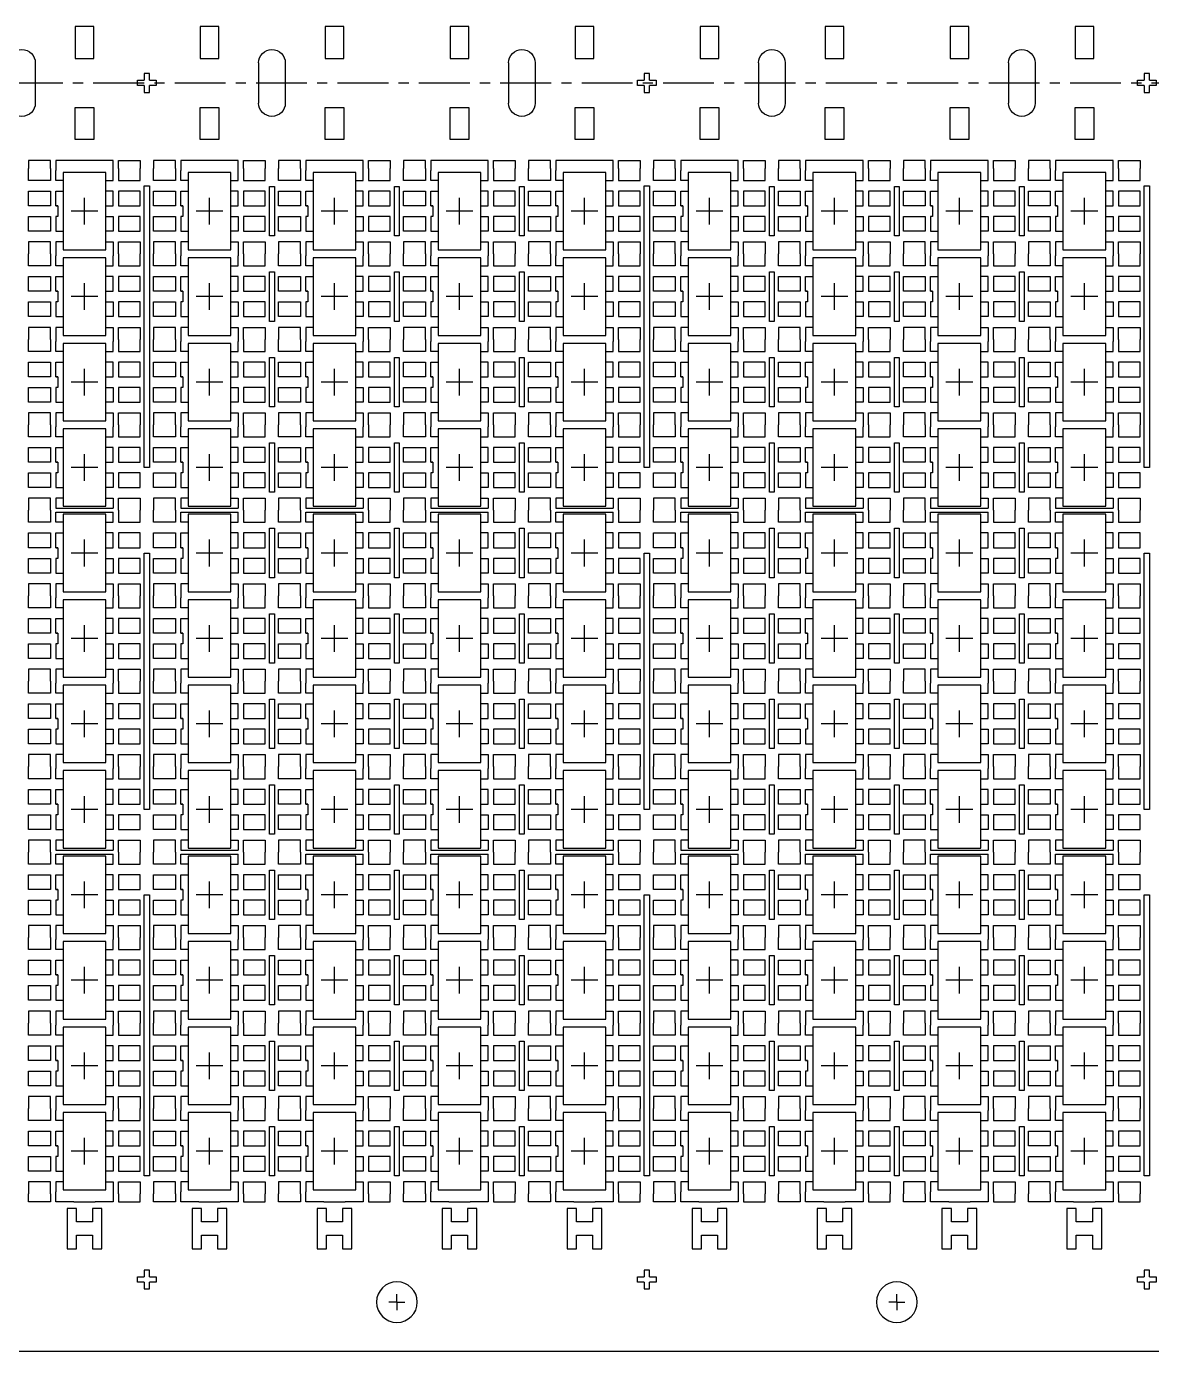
# Model space of a CAD drawing. Extents: x -578 to -250, y -99 to 32.
# Drawn here: x -529.04 to -486.92, y -83.13 to -33.52 of the extents above; entities that cross this region are included whole.
import ezdxf

# ---------------------------------------------------------------- set-up
doc = ezdxf.new("R2010")
doc.units = 0
doc.header["$LTSCALE"] = 5.080001
doc.header["$MEASUREMENT"] = 0
for name, pattern in [('CENTER', [0.6, 0.375, -0.075, 0.075, -0.075]), ('CENTER2', [1.125, 0.75, -0.125, 0.125, -0.125]), ('HIDDEN', [0.375, 0.25, -0.125])]:
    doc.linetypes.add(name, pattern=pattern)
doc.layers.get('0').update_dxf_attribs({"color": 20, "linetype": 'CONTINUOUS'})
for name, color, linetype in [('SH-01_CENTER', 2, 'CENTER2'), ('SH-01_NOTES', 3, 'CONTINUOUS'), ('SH-01_OBJECT', 7, 'CONTINUOUS'), ('SH-01_PKG', 5, 'HIDDEN')]:
    doc.layers.add(name, color=color, linetype=linetype)

# ---------------------------------------------------------------- blocks, each defined once
blk = doc.blocks.new('*U8')
at = {"layer": 'SH-01_CENTER', "linetype": 'Continuous'}
for p, q in [((0, -0.5), (0, 0.5)), ((-0.5, 0), (0.5, 0))]:
    blk.add_line(p, q, dxfattribs=at)
at = {"layer": 'SH-01_OBJECT', "linetype": 'Continuous'}
for p, q in [((1.075, 0.2), (1, 0.2)), ((1, 0.2), (1, -0.2))]:
    blk.add_line(p, q, dxfattribs=at)
at = {"layer": 'SH-01_OBJECT'}
for points in [[(-1.275, 1.6), (-1.275, 1.15), (-2.09, 1.15), (-2.09, 1.6)], [(-0.8, 1.15), (-1.075, 1.15), (-1.075, 1.525)], [(0.8, 1.15), (1.075, 1.15), (1.075, 1.525)], [(1.275, 1.6), (1.275, 1.15), (2.09, 1.15), (2.09, 1.6)], [(-0.8, 0.2), (-1.075, 0.2), (-1.075, 0.75), (-0.8, 0.75)], [(1, 0.2), (1.075, 0.2), (1.075, 0.75), (0.8, 0.75)], [(-0.8, -0.2), (-1.075, -0.2), (-1.075, -0.75), (-0.8, -0.75)], [(1, -0.2), (1.075, -0.2), (1.075, -0.75), (0.8, -0.75)], [(-1.275, -1.6), (-1.275, -1.15), (-2.09, -1.15), (-2.09, -1.6)], [(-0.8, -1.15), (-1.075, -1.15), (-1.075, -1.525)], [(0.8, -1.15), (1.075, -1.15), (1.075, -1.525)], [(1.275, -1.6), (1.275, -1.15), (2.09, -1.15), (2.09, -1.6)]]:
    blk.add_lwpolyline(points, dxfattribs=at)
at = {"layer": 'SH-01_OBJECT', "linetype": 'Continuous'}
for points in [[(-1.275, 0.2), (-2.09, 0.2), (-2.09, 0.75), (-1.275, 0.75)], [(1.275, 0.2), (2.09, 0.2), (2.09, 0.75), (1.275, 0.75)], [(-1.275, -0.75), (-2.09, -0.75), (-2.09, -0.2), (-1.275, -0.2)], [(1.275, -0.75), (2.09, -0.75), (2.09, -0.2), (1.275, -0.2)]]:
    blk.add_lwpolyline(points, close=True, dxfattribs=at)
at = {"layer": 'SH-01_PKG'}
blk.add_lwpolyline([(0.8, 1.45), (0.8, -1.45), (-0.8, -1.45), (-0.8, 1.45), (0.8, 1.45)], dxfattribs=at)
at = {"layer": 'SH-01_PKG', "linetype": 'ByBlock'}
blk.add_lwpolyline([(0.8, 1.45), (0.8, -1.45), (-0.8, -1.45), (-0.8, 1.45), (0.8, 1.45)], dxfattribs=at)
blk = doc.blocks.new('*U9')
at = {"layer": 'SH-01_OBJECT', "color": 0, "linetype": 'ByBlock', "lineweight": -2, "transparency": 16777216}
for p in [(224.64, 35.2), (229.32, 35.2), (234, 35.2), (238.68, 35.2), (243.36, 35.2), (248.04, 35.2), (252.72, 35.2), (257.4, 35.2), (262.08, 35.2), (224.64, 32), (229.32, 32), (234, 32), (238.68, 32), (243.36, 32), (248.04, 32), (252.72, 32), (257.4, 32), (262.08, 32), (224.64, 28.8), (229.32, 28.8), (234, 28.8), (238.68, 28.8), (243.36, 28.8), (248.04, 28.8), (252.72, 28.8), (257.4, 28.8), (262.08, 28.8), (224.64, 25.6), (229.32, 25.6), (234, 25.6), (238.68, 25.6), (243.36, 25.6), (248.04, 25.6), (252.72, 25.6), (257.4, 25.6), (262.08, 25.6), (224.64, 22.4), (229.32, 22.4), (234, 22.4), (238.68, 22.4), (243.36, 22.4), (248.04, 22.4), (252.72, 22.4), (257.4, 22.4), (262.08, 22.4), (224.64, 19.2), (229.32, 19.2), (234, 19.2), (238.68, 19.2), (243.36, 19.2), (248.04, 19.2), (252.72, 19.2), (257.4, 19.2), (262.08, 19.2), (224.64, 16), (229.32, 16), (234, 16), (238.68, 16), (243.36, 16), (248.04, 16), (252.72, 16), (257.4, 16), (262.08, 16), (224.64, 12.8), (229.32, 12.8), (234, 12.8), (238.68, 12.8), (243.36, 12.8), (248.04, 12.8), (252.72, 12.8), (257.4, 12.8), (262.08, 12.8), (224.64, 9.6), (229.32, 9.6), (234, 9.6), (238.68, 9.6), (243.36, 9.6), (248.04, 9.6), (252.72, 9.6), (257.4, 9.6), (262.08, 9.6), (224.64, 6.4), (229.32, 6.4), (234, 6.4), (238.68, 6.4), (243.36, 6.4), (248.04, 6.4), (252.72, 6.4), (257.4, 6.4), (262.08, 6.4), (224.64, 3.2), (229.32, 3.2), (234, 3.2), (238.68, 3.2), (243.36, 3.2), (248.04, 3.2), (252.72, 3.2), (257.4, 3.2), (262.08, 3.2), (224.64, 0), (229.32, 0), (234, 0), (238.68, 0), (243.36, 0), (248.04, 0), (252.72, 0), (257.4, 0), (262.08, 0)]:
    blk.add_blockref('*U8', p, dxfattribs=at)
blk = doc.blocks.new('*U10')
at = {"layer": 'SH-01_OBJECT', "linetype": 'Continuous'}
for points in [[(-0.1, 0.1), (-0.35, 0.1), (-0.35, -0.1), (-0.1, -0.1)], [(-0.1, 0.1), (-0.1, 0.35), (0.1, 0.35), (0.1, 0.1)], [(0.1, -0.1), (0.35, -0.1), (0.35, 0.1), (0.1, 0.1)], [(0.1, -0.1), (0.1, -0.35), (-0.1, -0.35), (-0.1, -0.1)], [(-0.1, -44.7), (-0.1, -44.45), (0.1, -44.45), (0.1, -44.7)], [(-0.1, -44.7), (-0.35, -44.7), (-0.35, -44.9), (-0.1, -44.9)], [(0.1, -44.9), (0.1, -45.15), (-0.1, -45.15), (-0.1, -44.9)], [(0.1, -44.9), (0.35, -44.9), (0.35, -44.7), (0.1, -44.7)]]:
    blk.add_lwpolyline(points, dxfattribs=at)
blk = doc.blocks.new('*U11')
at = {"layer": 'SH-01_OBJECT', "color": 0, "linetype": 'ByBlock', "lineweight": -2, "transparency": 16777216}
for p in [(205.92, 0), (224.64, 0), (243.36, 0)]:
    blk.add_blockref('*U10', p, dxfattribs=at)
blk = doc.blocks.new('*U12')
at = {"layer": 'SH-01_OBJECT', "linetype": 'Continuous'}
for p, q in [((-0.5, 0.75), (-0.5, -0.75)), ((0.5, 0.75), (0.5, -0.75))]:
    blk.add_line(p, q, dxfattribs=at)
for centre, start, end in [((0, 0.75), 0, 180), ((0, -0.75), 180, 0)]:
    blk.add_arc(centre, 0.5, start, end, dxfattribs=at)
blk = doc.blocks.new('*U13')
at = {"layer": 'SH-01_OBJECT', "color": 0, "linetype": 'ByBlock', "lineweight": -2, "transparency": 16777216}
for p in [(224.64, 0), (234, 0), (243.36, 0), (252.72, 0), (262.08, 0)]:
    blk.add_blockref('*U12', p, dxfattribs=at)
blk = doc.blocks.new('*U14')
at = {"layer": 'SH-01_OBJECT', "linetype": 'Continuous'}
for points in [[(-0.35, 2.115), (0.35, 2.115), (0.35, 0.915), (-0.35, 0.915)], [(-0.35, -2.115), (0.35, -2.115), (0.35, -0.915), (-0.35, -0.915)]]:
    blk.add_lwpolyline(points, close=True, dxfattribs=at)
blk = doc.blocks.new('*U15')
at = {"layer": 'SH-01_OBJECT', "color": 0, "linetype": 'ByBlock', "lineweight": -2, "transparency": 16777216}
for p in [(224.64, 0), (234, 0), (243.36, 0), (252.72, 0), (262.08, 0)]:
    blk.add_blockref('*U14', p, dxfattribs=at)
blk = doc.blocks.new('*U16')
at = {"layer": 'SH-01_OBJECT', "linetype": 'Continuous'}
for points in [[(-0.35, 2.115), (0.35, 2.115), (0.35, 0.915), (-0.35, 0.915)], [(-0.35, -2.115), (0.35, -2.115), (0.35, -0.915), (-0.35, -0.915)]]:
    blk.add_lwpolyline(points, close=True, dxfattribs=at)
blk = doc.blocks.new('*U17')
at = {"layer": 'SH-01_OBJECT', "color": 0, "linetype": 'ByBlock', "lineweight": -2, "transparency": 16777216}
for p in [(224.64, 0), (234, 0), (243.36, 0), (252.72, 0)]:
    blk.add_blockref('*U16', p, dxfattribs=at)
blk = doc.blocks.new('*U19')
at = {"layer": 'SH-01_OBJECT'}
for points in [[(-1.275, 42.225), (-1.275, 42.525), (-2.09, 42.525), (-2.09, 42.225)], [(-1.075, 42.15), (-1.075, 42.525), (1.075, 42.525), (1.075, 42.15)], [(1.275, 42.225), (1.275, 42.525), (2.09, 42.525), (2.09, 42.225)]]:
    blk.add_lwpolyline(points, dxfattribs=at)
blk = doc.blocks.new('*U18')
at = {"color": 0, "linetype": 'ByBlock', "lineweight": -2, "transparency": 16777216}
for p in [(224.64, 0), (229.32, 0), (234, 0), (238.68, 0), (243.36, 0), (248.04, 0), (252.72, 0), (257.4, 0), (262.08, 0)]:
    blk.add_blockref('*U19', p, dxfattribs=at)
blk = doc.blocks.new('*U25')
at = {"layer": 'SH-01_CENTER'}
for q in [(-1.1075, 45.65), (-0.8075, 45.95), (-0.8075, 45.35), (-0.5075, 45.65)]:
    blk.add_line((-0.8075, 45.65), q, dxfattribs=at)
at = {"layer": 'SH-01_OBJECT', "linetype": 'Continuous'}
blk.add_circle((-0.8075, 45.65), 0.762, dxfattribs=at)
blk = doc.blocks.new('*U26')
at = {"color": 0, "linetype": 'ByBlock', "lineweight": -2, "transparency": 16777216}
for p in [(37.44, 0), (56.16, 0)]:
    blk.add_blockref('*U25', p, dxfattribs=at)
blk = doc.blocks.new('*U33')
at = {"layer": 'SH-01_OBJECT', "linetype": 'Continuous'}
for points in [[(-4.77, 18.525), (-4.59, 18.525), (-4.59, 16.675), (-4.77, 16.675)], [(-0.09, 18.525), (0.09, 18.525), (0.09, 16.675), (-0.09, 16.675)], [(4.59, 18.525), (4.77, 18.525), (4.77, 16.675), (4.59, 16.675)], [(-4.77, 15.325), (-4.59, 15.325), (-4.59, 13.475), (-4.77, 13.475)], [(-0.09, 15.325), (0.09, 15.325), (0.09, 13.475), (-0.09, 13.475)], [(4.59, 15.325), (4.77, 15.325), (4.77, 13.475), (4.59, 13.475)], [(-4.77, 12.125), (-4.59, 12.125), (-4.59, 10.275), (-4.77, 10.275)], [(-0.09, 12.125), (0.09, 12.125), (0.09, 10.275), (-0.09, 10.275)], [(4.59, 12.125), (4.77, 12.125), (4.77, 10.275), (4.59, 10.275)], [(-4.77, 8.925), (-4.59, 8.925), (-4.59, 7.075), (-4.77, 7.075)], [(-0.09, 8.925), (0.09, 8.925), (0.09, 7.075), (-0.09, 7.075)], [(4.59, 8.925), (4.77, 8.925), (4.77, 7.075), (4.59, 7.075)], [(-4.77, 5.725), (-4.59, 5.725), (-4.59, 3.875), (-4.77, 3.875)], [(-0.09, 5.725), (0.09, 5.725), (0.09, 3.875), (-0.09, 3.875)], [(4.59, 5.725), (4.77, 5.725), (4.77, 3.875), (4.59, 3.875)], [(-4.77, 2.525), (-4.59, 2.525), (-4.59, 0.675), (-4.77, 0.675)], [(-0.09, 2.525), (0.09, 2.525), (0.09, 0.675), (-0.09, 0.675)], [(4.59, 2.525), (4.77, 2.525), (4.77, 0.675), (4.59, 0.675)], [(-4.77, -0.675), (-4.59, -0.675), (-4.59, -2.525), (-4.77, -2.525)], [(-0.09, -0.675), (0.09, -0.675), (0.09, -2.525), (-0.09, -2.525)], [(4.59, -0.675), (4.77, -0.675), (4.77, -2.525), (4.59, -2.525)], [(-4.77, -3.875), (-4.59, -3.875), (-4.59, -5.725), (-4.77, -5.725)], [(-0.09, -3.875), (0.09, -3.875), (0.09, -5.725), (-0.09, -5.725)], [(4.59, -3.875), (4.77, -3.875), (4.77, -5.725), (4.59, -5.725)], [(-4.77, -7.075), (-4.59, -7.075), (-4.59, -8.925), (-4.77, -8.925)], [(-0.09, -7.075), (0.09, -7.075), (0.09, -8.925), (-0.09, -8.925)], [(4.59, -7.075), (4.77, -7.075), (4.77, -8.925), (4.59, -8.925)], [(-4.77, -10.275), (-4.59, -10.275), (-4.59, -12.125), (-4.77, -12.125)], [(-0.09, -10.275), (0.09, -10.275), (0.09, -12.125), (-0.09, -12.125)], [(4.59, -10.275), (4.77, -10.275), (4.77, -12.125), (4.59, -12.125)], [(-4.77, -13.475), (-4.59, -13.475), (-4.59, -15.325), (-4.77, -15.325)], [(-0.09, -13.475), (0.09, -13.475), (0.09, -15.325), (-0.09, -15.325)], [(4.59, -13.475), (4.77, -13.475), (4.77, -15.325), (4.59, -15.325)], [(-4.77, -16.675), (-4.59, -16.675), (-4.59, -18.525), (-4.77, -18.525)], [(-0.09, -16.675), (0.09, -16.675), (0.09, -18.525), (-0.09, -18.525)], [(4.59, -16.675), (4.77, -16.675), (4.77, -18.525), (4.59, -18.525)]]:
    blk.add_lwpolyline(points, close=True, dxfattribs=at)
blk = doc.blocks.new('*U34')
at = {"layer": 'SH-01_OBJECT', "color": 0, "linetype": 'ByBlock', "lineweight": -2, "transparency": 16777216}
for p in [(37.44, 0), (56.16, 0)]:
    blk.add_blockref('*U33', p, dxfattribs=at)
blk = doc.blocks.new('*U37')
at = {"layer": 'SH-01_OBJECT', "linetype": 'Continuous'}
for p, q in [((-1.075, 0.075), (1.075, 0.075)), ((-1.075, -0.075), (1.075, -0.075))]:
    blk.add_line(p, q, dxfattribs=at)
blk = doc.blocks.new('*U38')
at = {"layer": 'SH-01_OBJECT', "color": 0, "linetype": 'ByBlock', "lineweight": -2, "transparency": 16777216}
for p in [(32.76, 0), (37.44, 0), (42.12, 0), (46.8, 0), (51.48, 0), (56.16, 0), (60.84, 0), (65.52, 0), (70.2, 0)]:
    blk.add_blockref('*U37', p, dxfattribs=at)
blk = doc.blocks.new('*U39')
at = {"layer": 'SH-01_OBJECT', "linetype": 'Continuous'}
for p, q in [((-1.075, 0.075), (1.075, 0.075)), ((-1.075, -0.075), (1.075, -0.075))]:
    blk.add_line(p, q, dxfattribs=at)
blk = doc.blocks.new('*U40')
at = {"layer": 'SH-01_OBJECT', "color": 0, "linetype": 'ByBlock', "lineweight": -2, "transparency": 16777216}
for p in [(32.76, 0), (37.44, 0), (42.12, 0), (46.8, 0), (51.48, 0), (56.16, 0), (60.84, 0), (65.52, 0), (70.2, 0)]:
    blk.add_blockref('*U39', p, dxfattribs=at)
blk = doc.blocks.new('*U35')
at = {"layer": 'SH-01_OBJECT', "linetype": 'Continuous'}
for p, q in [((-1.075, 16.075), (-1.075, 15.925)), ((1.075, 16.075), (1.075, 15.925)), ((-1.075, 12.875), (-1.075, 12.725)), ((1.075, 12.875), (1.075, 12.725)), ((-1.075, 9.675), (-1.075, 9.525)), ((1.075, 9.675), (1.075, 9.525)), ((-1.075, 3.275), (-1.075, 3.125)), ((1.075, 3.275), (1.075, 3.125)), ((-1.075, 0.075), (-1.075, -0.075)), ((1.075, 0.075), (1.075, -0.075)), ((-1.075, -3.125), (-1.075, -3.275)), ((1.075, -3.125), (1.075, -3.275)), ((-1.075, -9.525), (-1.075, -9.675)), ((1.075, -9.525), (1.075, -9.675)), ((-1.075, -12.725), (-1.075, -12.875)), ((1.075, -12.725), (1.075, -12.875)), ((-1.075, -15.925), (-1.075, -16.075)), ((1.075, -15.925), (1.075, -16.075))]:
    blk.add_line(p, q, dxfattribs=at)
blk = doc.blocks.new('*U36')
at = {"layer": 'SH-01_OBJECT', "color": 0, "linetype": 'ByBlock', "lineweight": -2, "transparency": 16777216}
for p in [(32.76, 0), (37.44, 0), (42.12, 0), (46.8, 0), (51.48, 0), (56.16, 0), (60.84, 0), (65.52, 0), (70.2, 0)]:
    blk.add_blockref('*U35', p, dxfattribs=at)
blk = doc.blocks.new('*U55')
at = {"layer": 'SH-01_OBJECT'}
for points in [[(0.1, -14.4), (-0.1, -14.4), (-0.1, -3.85), (0.1, -3.85)], [(0.1, -27.2), (-0.1, -27.2), (-0.1, -17.6), (0.1, -17.6)]]:
    blk.add_lwpolyline(points, close=True, dxfattribs=at)
for points in [[(-0.1, -40.925), (-0.1, -30.4), (0.1, -30.4), (0.1, -40.925)], [(0.1, -40.925), (-0.1, -40.925)]]:
    blk.add_lwpolyline(points, dxfattribs=at)
blk = doc.blocks.new('*U56')
at = {"color": 0, "linetype": 'ByBlock', "lineweight": -2, "transparency": 16777216}
for p in [(18.72, 0), (37.44, 0), (56.16, 0)]:
    blk.add_blockref('*U55', p, dxfattribs=at)
blk = doc.blocks.new('*U59')
at = {"layer": 'SH-01_OBJECT', "linetype": 'Continuous'}
blk.add_line((-0.4, 0), (0.4, 0), dxfattribs=at)
blk = doc.blocks.new('*U60')
at = {"layer": 'SH-01_NOTES', "color": 0, "linetype": 'ByBlock', "lineweight": -2, "transparency": 16777216}
for p in [(32.76, 0), (37.44, 0), (42.12, 0), (46.8, 0), (51.48, 0), (56.16, 0), (60.84, 0), (65.52, 0), (70.2, 0)]:
    blk.add_blockref('*U59', p, dxfattribs=at)
blk = doc.blocks.new('*U61')
at = {"layer": 'SH-01_OBJECT'}
blk.add_lwpolyline([(-0.65, -0.75), (-0.3, -0.75), (-0.3, -0.25), (0.3, -0.25), (0.3, -0.75), (0.65, -0.75), (0.65, 0.75), (0.3, 0.75), (0.3, 0.25), (-0.3, 0.25), (-0.3, 0.75), (-0.65, 0.75)], close=True, dxfattribs=at)
blk = doc.blocks.new('*U62')
at = {"color": 0, "linetype": 'ByBlock', "lineweight": -2, "transparency": 16777216}
for p in [(32.76, 0), (37.44, 0), (42.12, 0), (46.8, 0), (51.48, 0), (56.16, 0), (60.84, 0), (65.52, 0), (70.2, 0)]:
    blk.add_blockref('*U61', p, dxfattribs=at)

msp = doc.modelspace()

# ---------------------------------------------------------------- linework, layer by layer
at = {"layer": 'SH-01_CENTER', "linetype": 'CENTER'}
msp.add_line((-563.116, -35.6332), (-261.3067, -35.6332), dxfattribs=at)
at = {"layer": 'SH-01_OBJECT'}
for points in [[(-528.1463, -77.2332), (-528.1463, -77.5332), (-528.9613, -77.5332), (-528.9613, -77.2332)], [(-527.2713, -77.5332), (-527.9463, -77.5332), (-527.9463, -77.1582)], [(-525.7963, -77.1582), (-525.7963, -77.5332), (-526.4713, -77.5332)], [(-525.5963, -77.2332), (-525.5963, -77.5332), (-524.7813, -77.5332), (-524.7813, -77.2332)], [(-523.4663, -77.2332), (-523.4663, -77.5332), (-524.2813, -77.5332), (-524.2813, -77.2332)], [(-522.5913, -77.5332), (-523.2663, -77.5332), (-523.2663, -77.1582)], [(-521.1163, -77.1582), (-521.1163, -77.5332), (-521.7913, -77.5332)], [(-520.9163, -77.2332), (-520.9163, -77.5332), (-520.1013, -77.5332), (-520.1013, -77.2332)], [(-518.7863, -77.2332), (-518.7863, -77.5332), (-519.6013, -77.5332), (-519.6013, -77.2332)], [(-517.9113, -77.5332), (-518.5863, -77.5332), (-518.5863, -77.1582)], [(-516.4363, -77.1582), (-516.4363, -77.5332), (-517.1113, -77.5332)], [(-516.2363, -77.2332), (-516.2363, -77.5332), (-515.4213, -77.5332), (-515.4213, -77.2332)], [(-514.1063, -77.2332), (-514.1063, -77.5332), (-514.9213, -77.5332), (-514.9213, -77.2332)], [(-513.2313, -77.5332), (-513.9063, -77.5332), (-513.9063, -77.1582)], [(-511.7563, -77.1582), (-511.7563, -77.5332), (-512.4313, -77.5332)], [(-511.5563, -77.2332), (-511.5563, -77.5332), (-510.7413, -77.5332), (-510.7413, -77.2332)], [(-509.4263, -77.2332), (-509.4263, -77.5332), (-510.2413, -77.5332), (-510.2413, -77.2332)], [(-508.5513, -77.5332), (-509.2263, -77.5332), (-509.2263, -77.1582)], [(-507.0763, -77.1582), (-507.0763, -77.5332), (-507.7513, -77.5332)], [(-506.8763, -77.2332), (-506.8763, -77.5332), (-506.0613, -77.5332), (-506.0613, -77.2332)], [(-504.7463, -77.2332), (-504.7463, -77.5332), (-505.5613, -77.5332), (-505.5613, -77.2332)], [(-503.8713, -77.5332), (-504.5463, -77.5332), (-504.5463, -77.1582)], [(-502.3963, -77.1582), (-502.3963, -77.5332), (-503.0713, -77.5332)], [(-502.1963, -77.2332), (-502.1963, -77.5332), (-501.3813, -77.5332), (-501.3813, -77.2332)], [(-500.0663, -77.2332), (-500.0663, -77.5332), (-500.8813, -77.5332), (-500.8813, -77.2332)], [(-499.1913, -77.5332), (-499.8663, -77.5332), (-499.8663, -77.1582)], [(-497.7163, -77.1582), (-497.7163, -77.5332), (-498.3913, -77.5332)], [(-497.5163, -77.2332), (-497.5163, -77.5332), (-496.7013, -77.5332), (-496.7013, -77.2332)], [(-495.3863, -77.2332), (-495.3863, -77.5332), (-496.2013, -77.5332), (-496.2013, -77.2332)], [(-494.5113, -77.5332), (-495.1863, -77.5332), (-495.1863, -77.1582)], [(-493.0363, -77.1582), (-493.0363, -77.5332), (-493.7113, -77.5332)], [(-492.8363, -77.2332), (-492.8363, -77.5332), (-492.0213, -77.5332), (-492.0213, -77.2332)], [(-490.7063, -77.2332), (-490.7063, -77.5332), (-491.5213, -77.5332), (-491.5213, -77.2332)], [(-489.8313, -77.5332), (-490.5063, -77.5332), (-490.5063, -77.1582)], [(-488.3563, -77.1582), (-488.3563, -77.5332), (-489.0313, -77.5332)], [(-488.1563, -77.2332), (-488.1563, -77.5332), (-487.3413, -77.5332), (-487.3413, -77.2332)], [(-262.4513, -80.7832), (-262.4513, -82.1332), (-263.4513, -83.1332), (-560.9713, -83.1332), (-561.9713, -82.1332), (-561.9713, -80.7832)]]:
    msp.add_lwpolyline(points, dxfattribs=at)

# ---------------------------------------------------------------- block references
at = {"linetype": 'Continuous'}
msp.add_blockref('*U56', (-543.2513, -35.6332), dxfattribs=at)
at = {"xscale": -1}
for name, p, rotation in [('*U18', (-264.7913, -81.0582), 359.9999999948642), ('*U26', (-551.8038, -35.6332), 180)]:
    msp.add_blockref(name, p, dxfattribs=dict(at, rotation=rotation))
msp.add_blockref('*U62', (-559.6313, -78.5332))
at = {"layer": 'SH-01_NOTES', "color": 3, "linetype": 'Continuous'}
msp.add_blockref('*U60', (-559.6313, -77.5332), dxfattribs=at)
at = {"layer": 'SH-01_OBJECT', "linetype": 'Continuous', "xscale": -1, "rotation": 359.9999999948642}
for name, p in [('*U11', (-281.1715, -35.6332)), ('*U17', (-269.4702, -35.6332)), ('*U15', (-264.7902, -35.6332)), ('*U13', (-267.1313, -35.6332)), ('*U9', (-264.7913, -75.6332))]:
    msp.add_blockref(name, p, dxfattribs=at)
at = {"layer": 'SH-01_OBJECT', "linetype": 'Continuous'}
for name, p in [('*U34', (-552.6113, -58.0332)), ('*U36', (-559.6313, -58.0332)), ('*U40', (-559.6313, -51.6332)), ('*U38', (-559.6313, -64.4332))]:
    msp.add_blockref(name, p, dxfattribs=at)

doc.saveas('drawing.dxf')
